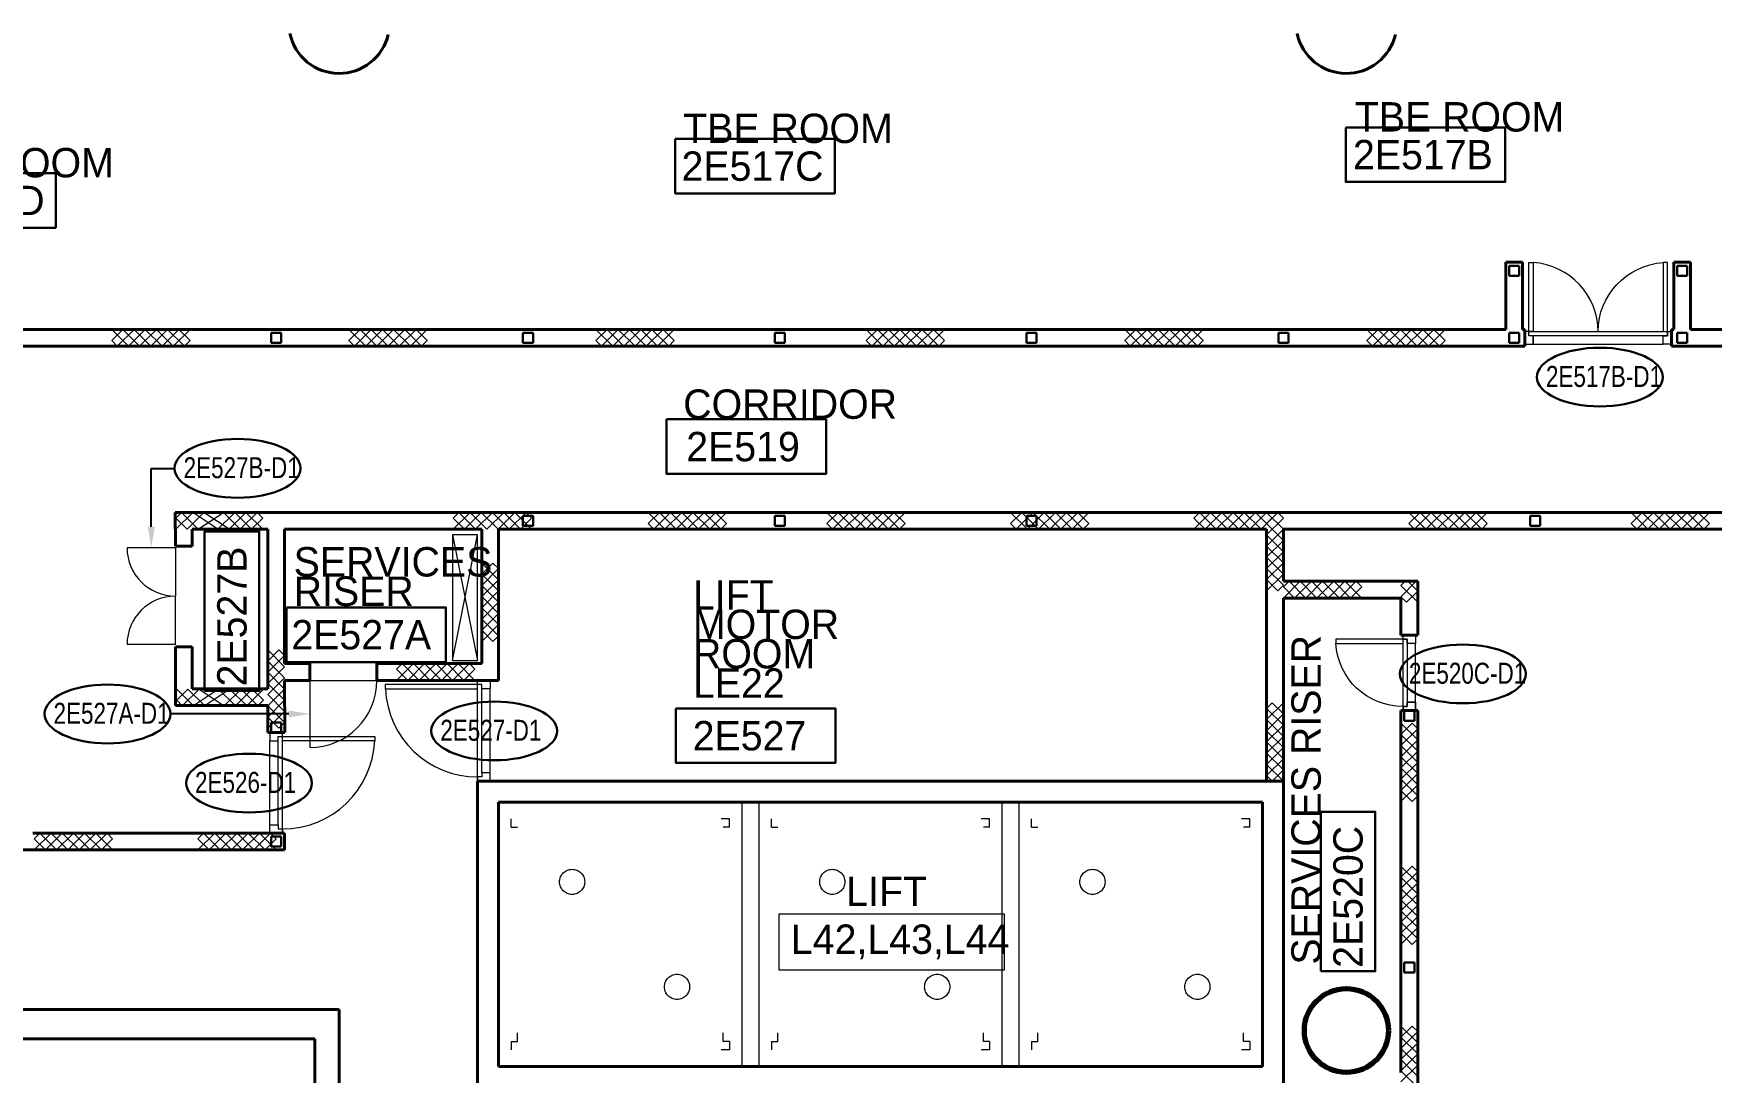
# Model space of a CAD drawing. Header units: metres. Extents: x 1807 to 3745, y 842 to 1968.
# Drawn here: x 3338.36 to 3358.35, y 1439.5 to 1451.87 of the extents above; entities that cross this region are included whole.
import ezdxf
from ezdxf import colors
from ezdxf.entities.mleader import LeaderData, LeaderLine
from ezdxf.enums import TextEntityAlignment as Align
from ezdxf.math import Vec2, Vec3

# ---------------------------------------------------------------- set-up
doc = ezdxf.new("R2010")
doc.units = ezdxf.units.M
doc.header["$MEASUREMENT"] = 0
for name, pattern in [('DGN1', [7.299439, 0, -7.299439]), ('DGN2', [9.732586, 4.866293, -4.866293]), ('DGN3', [14.598879, 9.732586, -4.866293])]:
    doc.linetypes.add(name, pattern=pattern)
doc.layers.get('0').update_dxf_attribs({"lineweight": 0})
for name, color, linetype, lineweight in [('Level 1', 7, 'Continuous', 0), ('Level 31', 7, 'Continuous', 0), ('Level 33', 7, 'Continuous', 0), ('Primary Door', 7, 'Continuous', 0), ('TRIRIGA DOOR BOX', 7, 'Continuous', 0)]:
    doc.layers.add(name, color=color, linetype=linetype, lineweight=lineweight)
doc.styles.add('Style-CHAR_FAST_FONT', font='CHAR_FAST_FONT.shx', dxfattribs={"height": 0.2})

# ---------------------------------------------------------------- blocks, each defined once
blk = doc.blocks.new('AnonymusCell_70')
at = {"layer": 'Primary Door', "color": 7, "linetype": 'Continuous', "lineweight": 30}
blk.add_ellipse((0, 0), major_axis=(0.75, 0), ratio=0.466667, dxfattribs=at)
at = {"layer": 'Primary Door', "color": 7, "linetype": 'Continuous', "lineweight": 30, "style": 'Style-CHAR_FAST_FONT', "width": 0.799986}
blk.add_text('2E517B-D1', height=0.25, dxfattribs=at).set_placement((-0.643, 0.133), align=Align.TOP_LEFT)
blk = doc.blocks.new('AnonymusCell_84')
at = {"layer": 'Primary Door', "color": 7, "linetype": 'Continuous', "lineweight": 30}
blk.add_ellipse((0, 0), major_axis=(0.75, 0), ratio=0.466667, dxfattribs=at)
at = {"layer": 'Primary Door', "color": 7, "linetype": 'Continuous', "lineweight": 30, "style": 'Style-CHAR_FAST_FONT', "width": 0.799986}
blk.add_text('2E526-D1', height=0.25, dxfattribs=at).set_placement((-0.643, 0.133), align=Align.TOP_LEFT)
blk = doc.blocks.new('AnonymusCell_86')
at = {"layer": 'Primary Door', "color": 7, "linetype": 'Continuous', "lineweight": 30}
blk.add_ellipse((0, 0), major_axis=(0.75, 0), ratio=0.466667, dxfattribs=at)
at = {"layer": 'Primary Door', "color": 7, "linetype": 'Continuous', "lineweight": 30, "style": 'Style-CHAR_FAST_FONT', "width": 0.799986}
blk.add_text('2E527-D1', height=0.25, dxfattribs=at).set_placement((-0.643, 0.133), align=Align.TOP_LEFT)
blk = doc.blocks.new('AnonymusCell_316')
at = {"layer": 'Primary Door', "color": 7, "linetype": 'Continuous', "lineweight": 30}
blk.add_ellipse((0, 0), major_axis=(0.75, 0), ratio=0.466667, dxfattribs=at)
at = {"layer": 'Primary Door', "color": 7, "linetype": 'Continuous', "lineweight": 30, "style": 'Style-CHAR_FAST_FONT', "width": 0.799986}
blk.add_text('2E520C-D1', height=0.25, dxfattribs=at).set_placement((-0.643, 0.133), align=Align.TOP_LEFT)
blk = doc.blocks.new('AnonymusCell_320')
at = {"layer": 'Primary Door', "color": 7, "linetype": 'Continuous', "lineweight": 30}
blk.add_ellipse((0, 0), major_axis=(0.75, 0), ratio=0.466667, dxfattribs=at)
at = {"layer": 'Primary Door', "color": 7, "linetype": 'Continuous', "lineweight": 30, "style": 'Style-CHAR_FAST_FONT', "width": 0.799986}
blk.add_text('2E527B-D1', height=0.25, dxfattribs=at).set_placement((-0.643, 0.133), align=Align.TOP_LEFT)
blk = doc.blocks.new('AnonymusCell_322')
at = {"layer": 'Primary Door', "color": 7, "linetype": 'Continuous', "lineweight": 30}
blk.add_ellipse((0, 0), major_axis=(0.75, 0), ratio=0.466667, dxfattribs=at)
at = {"layer": 'Primary Door', "color": 7, "linetype": 'Continuous', "lineweight": 30, "style": 'Style-CHAR_FAST_FONT', "width": 0.799986}
blk.add_text('2E527A-D1', height=0.25, dxfattribs=at).set_placement((-0.643, 0.133), align=Align.TOP_LEFT)
blk = doc.blocks.new('RFNUM3_8')
at = {"layer": 'Level 33', "color": 7, "linetype": 'Continuous', "lineweight": 13, "extrusion": (0, 0, -1)}
blk.add_lwpolyline([(0.00249, -0.00221), (-0.01544, -0.00221), (-0.01544, 0.00221), (0.00249, 0.00221)], close=True, dxfattribs=at)
at = {"layer": 'Level 33', "color": 7, "linetype": 'Continuous', "lineweight": 13, "insert": (-0.00153, 0.00001), "char_height": 0.0023333, "width": 0.0271824, "attachment_point": 4, "line_spacing_factor": 0.25, "style": 'Style-CHAR_FAST_FONT'}
blk.add_mtext('L42,L43,L44', dxfattribs=at)

msp = doc.modelspace()

# ---------------------------------------------------------------- linework, layer by layer
at = {"layer": 'Level 1', "color": 7, "linetype": 'Continuous', "lineweight": 40}
for p, q in [((3355.9, 1449.15), (3355.9, 1448.35)), ((3355.9, 1449.15), (3356.1, 1449.15)), ((3356.1, 1449.15), (3356.1, 1448.35)), ((3357.9, 1449.15), (3357.9, 1448.35)), ((3357.9, 1449.15), (3358.1, 1449.15)), ((3358.1, 1449.15), (3358.1, 1448.35)), ((3332.6, 1448.35), (3355.9, 1448.35)), ((3356.1, 1448.35), (3356.125, 1448.35)), ((3356.125, 1448.35), (3356.125, 1448.15)), ((3357.875, 1448.35), (3357.875, 1448.15)), ((3357.875, 1448.35), (3357.9, 1448.35)), ((3358.1, 1448.35), (3358.95, 1448.35)), ((3332.375, 1448.15), (3356.125, 1448.15)), ((3357.875, 1448.15), (3360.85, 1448.15)), ((3369.2, 1446.17), (3340.048, 1446.17)), ((3340.048, 1446.17), (3340.049, 1445.77)), ((3341.149, 1445.97), (3340.249, 1445.97)), ((3340.249, 1445.97), (3340.249, 1445.77)), ((3341.149, 1445.97), (3341.15, 1444.07)), ((3341.348, 1445.97), (3341.35, 1444.37)), ((3343.699, 1445.97), (3341.348, 1445.97)), ((3343.7, 1444.37), (3343.699, 1445.97)), ((3343.9, 1444.17), (3343.899, 1445.97)), ((3353.05, 1445.97), (3343.899, 1445.97)), ((3353.05, 1442.97), (3353.05, 1445.97)), ((3353.25, 1445.35), (3353.25, 1445.97)), ((3369, 1445.97), (3353.25, 1445.97)), ((3340.249, 1445.77), (3340.049, 1445.77)), ((3353.25, 1445.35), (3354.85, 1445.35)), ((3354.85, 1445.35), (3354.85, 1444.71)), ((3353.25, 1445.15), (3354.65, 1445.15)), ((3353.25, 1442.97), (3353.25, 1445.15)), ((3354.65, 1445.15), (3354.65, 1444.71)), ((3340.249, 1444.57), (3340.049, 1444.57)), ((3340.049, 1444.57), (3340.05, 1443.87)), ((3340.249, 1444.57), (3340.25, 1444.07)), ((3354.65, 1444.71), (3354.85, 1444.71)), ((3341.65, 1444.37), (3341.35, 1444.37)), ((3341.65, 1444.17), (3341.65, 1444.37)), ((3342.45, 1444.17), (3342.45, 1444.37)), ((3343.7, 1444.37), (3342.45, 1444.37)), ((3341.35, 1444.17), (3341.351, 1443.55)), ((3341.65, 1444.17), (3341.35, 1444.17)), ((3343.9, 1444.17), (3342.45, 1444.17)), ((3341.15, 1444.07), (3340.25, 1444.07)), ((3341.15, 1443.87), (3340.05, 1443.87)), ((3341.15, 1443.87), (3341.15, 1443.55)), ((3354.65, 1443.81), (3354.85, 1443.81)), ((3354.65, 1443.81), (3354.65, 1439.5)), ((3354.85, 1443.81), (3354.85, 1437.56)), ((3341.351, 1443.55), (3341.15, 1443.55)), ((3343.65, 1442.97), (3343.85, 1442.97)), ((3343.65, 1439.32), (3343.65, 1442.97)), ((3343.65, 1442.97), (3353.25, 1442.97)), ((3353.25, 1442.97), (3353.05, 1442.97)), ((3353.25, 1442.97), (3353.25, 1439.32)), ((3343.9, 1442.72), (3353, 1442.72)), ((3343.9, 1439.57), (3343.9, 1442.72)), ((3353, 1442.72), (3353, 1439.57)), ((3341.35, 1442.35), (3338.35, 1442.35)), ((3341.35, 1442.15), (3341.35, 1442.35)), ((3341.35, 1442.15), (3332.15, 1442.15)), ((3342, 1440.25), (3330.8, 1440.25)), ((3342, 1440.25), (3342, 1428.9)), ((3330.592, 1439.9), (3341.71, 1439.9)), ((3341.71, 1439.9), (3341.71, 1404.1)), ((3353, 1439.57), (3343.9, 1439.57))]:
    msp.add_line(p, q, dxfattribs=at)
at = {"layer": 'Level 1', "color": 7, "linetype": 'Continuous', "lineweight": 0}
for p, q in [((3356.175, 1448.325), (3356.175, 1449.148)), ((3356.175, 1449.148), (3356.225, 1449.148)), ((3356.225, 1449.148), (3356.225, 1448.325)), ((3357.825, 1449.148), (3357.775, 1449.148)), ((3357.775, 1449.148), (3357.775, 1448.325)), ((3357.825, 1448.325), (3357.825, 1449.148)), ((3339.423, 1448.35), (3339.29, 1448.217)), ((3339.49, 1448.15), (3339.29, 1448.35)), ((3339.356, 1448.15), (3339.556, 1448.35)), ((3339.623, 1448.15), (3339.423, 1448.35)), ((3339.69, 1448.35), (3339.49, 1448.15)), ((3339.556, 1448.35), (3339.756, 1448.15)), ((3339.823, 1448.35), (3339.623, 1448.15)), ((3339.89, 1448.15), (3339.69, 1448.35)), ((3339.756, 1448.15), (3339.956, 1448.35)), ((3340.023, 1448.15), (3339.823, 1448.35)), ((3340.09, 1448.35), (3339.89, 1448.15)), ((3339.956, 1448.35), (3340.156, 1448.15)), ((3340.223, 1448.35), (3340.023, 1448.15)), ((3340.223, 1448.217), (3340.09, 1448.35)), ((3342.249, 1448.35), (3342.116, 1448.217)), ((3342.316, 1448.15), (3342.116, 1448.35)), ((3342.182, 1448.15), (3342.382, 1448.35)), ((3342.449, 1448.15), (3342.249, 1448.35)), ((3342.516, 1448.35), (3342.316, 1448.15)), ((3342.382, 1448.35), (3342.582, 1448.15)), ((3342.649, 1448.35), (3342.449, 1448.15)), ((3342.716, 1448.15), (3342.516, 1448.35)), ((3342.582, 1448.15), (3342.782, 1448.35)), ((3342.849, 1448.15), (3342.649, 1448.35)), ((3342.916, 1448.35), (3342.716, 1448.15)), ((3342.782, 1448.35), (3342.982, 1448.15)), ((3343.049, 1448.35), (3342.849, 1448.15)), ((3343.049, 1448.217), (3342.916, 1448.35)), ((3345.193, 1448.35), (3345.059, 1448.217)), ((3345.259, 1448.15), (3345.059, 1448.35)), ((3345.126, 1448.15), (3345.326, 1448.35)), ((3345.393, 1448.15), (3345.193, 1448.35)), ((3345.459, 1448.35), (3345.259, 1448.15)), ((3345.326, 1448.35), (3345.526, 1448.15)), ((3345.593, 1448.35), (3345.393, 1448.15)), ((3345.659, 1448.15), (3345.459, 1448.35)), ((3345.526, 1448.15), (3345.726, 1448.35)), ((3345.793, 1448.15), (3345.593, 1448.35)), ((3345.859, 1448.35), (3345.659, 1448.15)), ((3345.726, 1448.35), (3345.926, 1448.15)), ((3345.993, 1448.35), (3345.793, 1448.15)), ((3345.993, 1448.217), (3345.859, 1448.35)), ((3348.412, 1448.35), (3348.279, 1448.217)), ((3348.479, 1448.15), (3348.279, 1448.35)), ((3348.345, 1448.15), (3348.545, 1448.35)), ((3348.612, 1448.15), (3348.412, 1448.35)), ((3348.679, 1448.35), (3348.479, 1448.15)), ((3348.545, 1448.35), (3348.745, 1448.15)), ((3348.812, 1448.35), (3348.612, 1448.15)), ((3348.879, 1448.15), (3348.679, 1448.35)), ((3348.745, 1448.15), (3348.945, 1448.35)), ((3349.012, 1448.15), (3348.812, 1448.35)), ((3349.079, 1448.35), (3348.879, 1448.15)), ((3348.945, 1448.35), (3349.145, 1448.15)), ((3349.212, 1448.35), (3349.012, 1448.15)), ((3349.212, 1448.217), (3349.079, 1448.35)), ((3351.492, 1448.35), (3351.359, 1448.217)), ((3351.559, 1448.15), (3351.359, 1448.35)), ((3351.426, 1448.15), (3351.626, 1448.35)), ((3351.692, 1448.15), (3351.492, 1448.35)), ((3351.759, 1448.35), (3351.559, 1448.15)), ((3351.626, 1448.35), (3351.826, 1448.15)), ((3351.892, 1448.35), (3351.692, 1448.15)), ((3351.959, 1448.15), (3351.759, 1448.35)), ((3351.826, 1448.15), (3352.026, 1448.35)), ((3352.092, 1448.15), (3351.892, 1448.35)), ((3352.159, 1448.35), (3351.959, 1448.15)), ((3352.026, 1448.35), (3352.226, 1448.15)), ((3352.292, 1448.35), (3352.092, 1448.15)), ((3352.292, 1448.217), (3352.159, 1448.35)), ((3354.377, 1448.35), (3354.243, 1448.217)), ((3354.443, 1448.15), (3354.243, 1448.35)), ((3354.31, 1448.15), (3354.51, 1448.35)), ((3354.577, 1448.15), (3354.377, 1448.35)), ((3354.643, 1448.35), (3354.443, 1448.15)), ((3354.51, 1448.35), (3354.71, 1448.15)), ((3354.777, 1448.35), (3354.577, 1448.15)), ((3354.843, 1448.15), (3354.643, 1448.35)), ((3354.71, 1448.15), (3354.91, 1448.35)), ((3354.977, 1448.15), (3354.777, 1448.35)), ((3355.043, 1448.35), (3354.843, 1448.15)), ((3354.91, 1448.35), (3355.11, 1448.15)), ((3355.177, 1448.35), (3354.977, 1448.15)), ((3355.177, 1448.217), (3355.043, 1448.35)), ((3356.175, 1448.325), (3356.125, 1448.325)), ((3356.125, 1448.325), (3356.125, 1448.175)), ((3356.125, 1448.325), (3356.125, 1448.175)), ((3356.175, 1448.325), (3356.125, 1448.325)), ((3356.175, 1448.325), (3357.825, 1448.325)), ((3356.175, 1448.275), (3356.175, 1448.325)), ((3356.175, 1448.275), (3356.175, 1448.325)), ((3356.175, 1448.275), (3356.175, 1448.325)), ((3356.225, 1448.325), (3356.175, 1448.325)), ((3357.775, 1448.325), (3357.825, 1448.325)), ((3357.825, 1448.325), (3357.825, 1448.275)), ((3357.825, 1448.275), (3357.825, 1448.325)), ((3357.825, 1448.325), (3357.875, 1448.325)), ((3357.825, 1448.275), (3357.825, 1448.325)), ((3357.825, 1448.325), (3357.875, 1448.325)), ((3357.875, 1448.325), (3357.875, 1448.175)), ((3357.875, 1448.325), (3357.875, 1448.175)), ((3339.29, 1448.217), (3339.356, 1448.15)), ((3340.156, 1448.15), (3340.223, 1448.217)), ((3342.116, 1448.217), (3342.182, 1448.15)), ((3342.982, 1448.15), (3343.049, 1448.217)), ((3345.059, 1448.217), (3345.126, 1448.15)), ((3345.926, 1448.15), (3345.993, 1448.217)), ((3348.279, 1448.217), (3348.345, 1448.15)), ((3349.145, 1448.15), (3349.212, 1448.217)), ((3351.359, 1448.217), (3351.426, 1448.15)), ((3352.226, 1448.15), (3352.292, 1448.217)), ((3354.243, 1448.217), (3354.31, 1448.15)), ((3355.11, 1448.15), (3355.177, 1448.217)), ((3356.125, 1448.175), (3356.225, 1448.175)), ((3356.125, 1448.175), (3356.225, 1448.175)), ((3357.825, 1448.275), (3356.175, 1448.275)), ((3356.225, 1448.275), (3356.175, 1448.275)), ((3356.225, 1448.275), (3356.175, 1448.275)), ((3357.775, 1448.275), (3356.225, 1448.275)), ((3356.225, 1448.275), (3356.225, 1448.175)), ((3356.225, 1448.175), (3356.225, 1448.275)), ((3356.225, 1448.175), (3356.225, 1448.275)), ((3356.225, 1448.175), (3357.775, 1448.175)), ((3357.775, 1448.175), (3357.775, 1448.275)), ((3357.775, 1448.175), (3357.775, 1448.275)), ((3357.775, 1448.275), (3357.825, 1448.275)), ((3357.775, 1448.175), (3357.775, 1448.275)), ((3357.775, 1448.275), (3357.825, 1448.275)), ((3357.875, 1448.175), (3357.775, 1448.175)), ((3357.875, 1448.175), (3357.775, 1448.175)), ((3340.055, 1446.103), (3340.122, 1446.17)), ((3340.255, 1446.17), (3340.055, 1445.97)), ((3340.122, 1446.17), (3340.322, 1445.97)), ((3340.389, 1446.17), (3340.189, 1445.97)), ((3340.555, 1445.97), (3340.255, 1446.17)), ((3340.322, 1445.97), (3340.622, 1446.17)), ((3340.689, 1445.97), (3340.389, 1446.17)), ((3340.755, 1446.17), (3340.555, 1445.97)), ((3340.622, 1446.17), (3340.822, 1445.97)), ((3340.889, 1446.17), (3340.689, 1445.97)), ((3340.955, 1445.97), (3340.755, 1446.17)), ((3340.822, 1445.97), (3341.022, 1446.17)), ((3341.089, 1445.97), (3340.889, 1446.17)), ((3341.022, 1446.17), (3341.089, 1446.103)), ((3343.36, 1446.103), (3343.426, 1446.17)), ((3343.56, 1446.17), (3343.36, 1445.97)), ((3343.426, 1446.17), (3343.626, 1445.97)), ((3343.693, 1446.17), (3343.493, 1445.97)), ((3343.76, 1445.97), (3343.56, 1446.17)), ((3343.626, 1445.97), (3343.826, 1446.17)), ((3343.893, 1445.97), (3343.693, 1446.17)), ((3343.96, 1446.17), (3343.76, 1445.97)), ((3343.826, 1446.17), (3344.026, 1445.97)), ((3344.093, 1446.17), (3343.893, 1445.97)), ((3344.16, 1445.97), (3343.96, 1446.17)), ((3344.026, 1445.97), (3344.226, 1446.17)), ((3344.293, 1445.97), (3344.093, 1446.17)), ((3344.226, 1446.17), (3344.293, 1446.103)), ((3345.815, 1446.17), (3345.682, 1446.037)), ((3345.882, 1445.97), (3345.682, 1446.17)), ((3345.748, 1445.97), (3345.948, 1446.17)), ((3346.015, 1445.97), (3345.815, 1446.17)), ((3346.082, 1446.17), (3345.882, 1445.97)), ((3345.948, 1446.17), (3346.148, 1445.97)), ((3346.215, 1446.17), (3346.015, 1445.97)), ((3346.282, 1445.97), (3346.082, 1446.17)), ((3346.148, 1445.97), (3346.348, 1446.17)), ((3346.415, 1445.97), (3346.215, 1446.17)), ((3346.482, 1446.17), (3346.282, 1445.97)), ((3346.348, 1446.17), (3346.548, 1445.97)), ((3346.615, 1446.17), (3346.415, 1445.97)), ((3346.615, 1446.037), (3346.482, 1446.17)), ((3347.944, 1446.17), (3347.81, 1446.037)), ((3348.01, 1445.97), (3347.81, 1446.17)), ((3347.877, 1445.97), (3348.077, 1446.17)), ((3348.144, 1445.97), (3347.944, 1446.17)), ((3348.21, 1446.17), (3348.01, 1445.97)), ((3348.077, 1446.17), (3348.277, 1445.97)), ((3348.344, 1446.17), (3348.144, 1445.97)), ((3348.41, 1445.97), (3348.21, 1446.17)), ((3348.277, 1445.97), (3348.477, 1446.17)), ((3348.544, 1445.97), (3348.344, 1446.17)), ((3348.61, 1446.17), (3348.41, 1445.97)), ((3348.477, 1446.17), (3348.677, 1445.97)), ((3348.744, 1446.17), (3348.544, 1445.97)), ((3348.744, 1446.037), (3348.61, 1446.17)), ((3350.133, 1446.17), (3349.999, 1446.037)), ((3350.199, 1445.97), (3349.999, 1446.17)), ((3350.066, 1445.97), (3350.266, 1446.17)), ((3350.333, 1445.97), (3350.133, 1446.17)), ((3350.399, 1446.17), (3350.199, 1445.97)), ((3350.266, 1446.17), (3350.466, 1445.97)), ((3350.533, 1446.17), (3350.333, 1445.97)), ((3350.599, 1445.97), (3350.399, 1446.17)), ((3350.466, 1445.97), (3350.666, 1446.17)), ((3350.733, 1445.97), (3350.533, 1446.17)), ((3350.799, 1446.17), (3350.599, 1445.97)), ((3350.666, 1446.17), (3350.866, 1445.97)), ((3350.933, 1446.17), (3350.733, 1445.97)), ((3350.933, 1446.037), (3350.799, 1446.17)), ((3352.183, 1445.97), (3352.383, 1446.17)), ((3352.25, 1446.17), (3352.183, 1446.103)), ((3352.45, 1445.97), (3352.25, 1446.17)), ((3352.317, 1445.97), (3352.517, 1446.17)), ((3352.383, 1446.17), (3352.583, 1445.97)), ((3352.65, 1446.17), (3352.45, 1445.97)), ((3352.517, 1446.17), (3352.717, 1445.97)), ((3352.583, 1445.97), (3352.783, 1446.17)), ((3352.85, 1445.97), (3352.65, 1446.17)), ((3352.717, 1445.97), (3352.917, 1446.17)), ((3352.783, 1446.17), (3352.983, 1445.97)), ((3353.05, 1446.17), (3352.85, 1445.97)), ((3352.917, 1446.17), (3353.117, 1445.97)), ((3353.05, 1446.17), (3353.25, 1445.97)), ((3353.183, 1446.17), (3353.05, 1446.037)), ((3353.117, 1446.103), (3353.05, 1446.17)), ((3353.25, 1446.103), (3353.183, 1446.17)), ((3354.879, 1446.17), (3354.746, 1446.037)), ((3354.946, 1445.97), (3354.746, 1446.17)), ((3354.812, 1445.97), (3355.012, 1446.17)), ((3355.079, 1445.97), (3354.879, 1446.17)), ((3355.146, 1446.17), (3354.946, 1445.97)), ((3355.012, 1446.17), (3355.212, 1445.97)), ((3355.279, 1446.17), (3355.079, 1445.97)), ((3355.346, 1445.97), (3355.146, 1446.17)), ((3355.212, 1445.97), (3355.412, 1446.17)), ((3355.479, 1445.97), (3355.279, 1446.17)), ((3355.546, 1446.17), (3355.346, 1445.97)), ((3355.412, 1446.17), (3355.612, 1445.97)), ((3355.679, 1446.17), (3355.479, 1445.97)), ((3355.679, 1446.037), (3355.546, 1446.17)), ((3357.526, 1446.17), (3357.392, 1446.037)), ((3357.592, 1445.97), (3357.392, 1446.17)), ((3357.459, 1445.97), (3357.659, 1446.17)), ((3357.726, 1445.97), (3357.526, 1446.17)), ((3357.792, 1446.17), (3357.592, 1445.97)), ((3357.659, 1446.17), (3357.859, 1445.97)), ((3357.926, 1446.17), (3357.726, 1445.97)), ((3357.992, 1445.97), (3357.792, 1446.17)), ((3357.859, 1445.97), (3358.059, 1446.17)), ((3358.126, 1445.97), (3357.926, 1446.17)), ((3358.192, 1446.17), (3357.992, 1445.97)), ((3358.059, 1446.17), (3358.259, 1445.97)), ((3358.326, 1446.17), (3358.126, 1445.97)), ((3358.326, 1446.037), (3358.192, 1446.17)), ((3340.189, 1445.97), (3340.055, 1446.103)), ((3341.089, 1446.103), (3340.955, 1445.97)), ((3343.493, 1445.97), (3343.36, 1446.103)), ((3344.293, 1446.103), (3344.16, 1445.97)), ((3345.682, 1446.037), (3345.748, 1445.97)), ((3346.548, 1445.97), (3346.615, 1446.037)), ((3347.81, 1446.037), (3347.877, 1445.97)), ((3348.677, 1445.97), (3348.744, 1446.037)), ((3349.999, 1446.037), (3350.066, 1445.97)), ((3350.866, 1445.97), (3350.933, 1446.037)), ((3352.183, 1446.103), (3352.317, 1445.97)), ((3352.983, 1445.97), (3353.117, 1446.103)), ((3353.05, 1445.903), (3353.25, 1446.103)), ((3353.05, 1446.037), (3353.25, 1445.837)), ((3353.25, 1445.97), (3353.05, 1445.77)), ((3354.746, 1446.037), (3354.812, 1445.97)), ((3355.612, 1445.97), (3355.679, 1446.037)), ((3357.392, 1446.037), (3357.459, 1445.97)), ((3358.259, 1445.97), (3358.326, 1446.037)), ((3340.049, 1445.75), (3340.049, 1445.174)), ((3343.35, 1444.405), (3343.65, 1445.905)), ((3343.35, 1445.905), (3343.65, 1444.405)), ((3353.25, 1445.703), (3353.05, 1445.903)), ((3353.25, 1445.837), (3353.05, 1445.637)), ((3353.05, 1445.77), (3353.25, 1445.57)), ((3343.699, 1445.435), (3343.832, 1445.568)), ((3343.899, 1445.368), (3343.699, 1445.568)), ((3343.832, 1445.568), (3343.899, 1445.501)), ((3353.05, 1445.503), (3353.25, 1445.703)), ((3353.05, 1445.637), (3353.25, 1445.437)), ((3353.25, 1445.57), (3353.05, 1445.37)), ((3343.899, 1445.501), (3343.699, 1445.301)), ((3343.899, 1445.235), (3343.699, 1445.435)), ((3343.699, 1445.168), (3343.899, 1445.368)), ((3353.25, 1445.303), (3353.05, 1445.503)), ((3353.25, 1445.437), (3353.05, 1445.237)), ((3353.05, 1445.37), (3353.183, 1445.237)), ((3353.25, 1445.15), (3353.45, 1445.35)), ((3353.317, 1445.35), (3353.25, 1445.283)), ((3353.517, 1445.15), (3353.317, 1445.35)), ((3353.383, 1445.15), (3353.583, 1445.35)), ((3353.45, 1445.35), (3353.65, 1445.15)), ((3353.717, 1445.35), (3353.517, 1445.15)), ((3353.583, 1445.35), (3353.783, 1445.15)), ((3353.65, 1445.15), (3353.85, 1445.35)), ((3353.917, 1445.15), (3353.717, 1445.35)), ((3353.783, 1445.15), (3353.983, 1445.35)), ((3353.85, 1445.35), (3354.05, 1445.15)), ((3354.117, 1445.35), (3353.917, 1445.15)), ((3353.983, 1445.35), (3354.183, 1445.15)), ((3354.183, 1445.283), (3354.117, 1445.35)), ((3354.65, 1445.3), (3354.7, 1445.35)), ((3354.833, 1445.35), (3354.65, 1445.167)), ((3354.85, 1445.233), (3354.733, 1445.35)), ((3340.049, 1444.598), (3340.049, 1445.174)), ((3343.699, 1445.301), (3343.899, 1445.101)), ((3343.699, 1445.035), (3343.899, 1445.235)), ((3343.899, 1444.968), (3343.699, 1445.168)), ((3353.183, 1445.237), (3353.25, 1445.303)), ((3353.25, 1445.283), (3353.383, 1445.15)), ((3354.05, 1445.15), (3354.183, 1445.283)), ((3354.85, 1445.1), (3354.65, 1445.3)), ((3354.65, 1445.167), (3354.717, 1445.1)), ((3354.717, 1445.1), (3354.85, 1445.233)), ((3343.899, 1445.101), (3343.699, 1444.901)), ((3343.899, 1444.835), (3343.699, 1445.035)), ((3343.699, 1444.768), (3343.899, 1444.968)), ((3343.699, 1444.901), (3343.899, 1444.701)), ((3343.699, 1444.635), (3343.899, 1444.835)), ((3343.832, 1444.635), (3343.699, 1444.768)), ((3341.15, 1444.4), (3341.283, 1444.533)), ((3341.35, 1444.333), (3341.15, 1444.533)), ((3341.283, 1444.533), (3341.35, 1444.467)), ((3343.899, 1444.701), (3343.832, 1444.635)), ((3354.675, 1444.66), (3353.875, 1444.66)), ((3353.875, 1444.66), (3353.875, 1444.61)), ((3353.875, 1444.61), (3354.675, 1444.61)), ((3354.675, 1444.71), (3354.825, 1444.71)), ((3354.675, 1444.66), (3354.675, 1444.71)), ((3354.675, 1444.66), (3354.675, 1444.71)), ((3354.675, 1444.71), (3354.825, 1444.71)), ((3354.725, 1444.66), (3354.675, 1444.66)), ((3354.675, 1444.61), (3354.675, 1444.66)), ((3354.725, 1444.66), (3354.675, 1444.66)), ((3354.675, 1443.86), (3354.675, 1444.66)), ((3354.675, 1444.66), (3354.725, 1444.66)), ((3354.725, 1444.61), (3354.725, 1444.66)), ((3354.725, 1444.61), (3354.725, 1444.66)), ((3354.725, 1444.66), (3354.725, 1443.86)), ((3354.825, 1444.61), (3354.725, 1444.61)), ((3354.825, 1444.61), (3354.725, 1444.61)), ((3354.825, 1444.71), (3354.825, 1444.61)), ((3354.825, 1444.71), (3354.825, 1444.61)), ((3354.825, 1443.91), (3354.825, 1444.61)), ((3341.35, 1444.467), (3341.15, 1444.267)), ((3341.35, 1444.2), (3341.15, 1444.4)), ((3341.15, 1444.133), (3341.35, 1444.333)), ((3342.685, 1444.303), (3342.752, 1444.37)), ((3342.885, 1444.37), (3342.685, 1444.17)), ((3342.752, 1444.37), (3342.952, 1444.17)), ((3343.018, 1444.37), (3342.818, 1444.17)), ((3343.085, 1444.17), (3342.885, 1444.37)), ((3342.952, 1444.17), (3343.152, 1444.37)), ((3343.218, 1444.17), (3343.018, 1444.37)), ((3343.285, 1444.37), (3343.085, 1444.17)), ((3343.152, 1444.37), (3343.352, 1444.17)), ((3343.418, 1444.37), (3343.218, 1444.17)), ((3343.485, 1444.17), (3343.285, 1444.37)), ((3343.352, 1444.17), (3343.552, 1444.37)), ((3343.618, 1444.17), (3343.418, 1444.37)), ((3343.552, 1444.37), (3343.618, 1444.303)), ((3341.15, 1444.267), (3341.35, 1444.067)), ((3341.15, 1444), (3341.35, 1444.2)), ((3341.35, 1443.933), (3341.15, 1444.133)), ((3341.65, 1444.17), (3342.45, 1444.17)), ((3343.65, 1444.12), (3342.55, 1444.12)), ((3342.55, 1444.12), (3342.55, 1444.07)), ((3342.818, 1444.17), (3342.685, 1444.303)), ((3343.618, 1444.303), (3343.485, 1444.17)), ((3343.65, 1444.17), (3343.8, 1444.17)), ((3343.65, 1444.12), (3343.65, 1444.17)), ((3343.65, 1444.12), (3343.65, 1444.17)), ((3343.65, 1444.17), (3343.8, 1444.17)), ((3343.65, 1442.97), (3343.65, 1444.12)), ((3343.7, 1444.12), (3343.65, 1444.12)), ((3343.65, 1444.07), (3343.65, 1444.12)), ((3343.7, 1444.12), (3343.65, 1444.12)), ((3343.7, 1444.07), (3343.7, 1444.12)), ((3343.7, 1444.07), (3343.7, 1444.12)), ((3343.8, 1444.17), (3343.8, 1444.07)), ((3343.8, 1444.17), (3343.8, 1444.07)), ((3340.198, 1444.066), (3340.064, 1443.933)), ((3340.264, 1443.866), (3340.064, 1444.066)), ((3340.064, 1443.933), (3340.131, 1443.866)), ((3340.131, 1443.866), (3340.331, 1444.066)), ((3340.398, 1443.866), (3340.198, 1444.066)), ((3340.564, 1444.066), (3340.264, 1443.866)), ((3340.331, 1444.066), (3340.631, 1443.866)), ((3340.698, 1444.066), (3340.398, 1443.866)), ((3340.764, 1443.866), (3340.564, 1444.066)), ((3340.631, 1443.866), (3340.831, 1444.066)), ((3340.898, 1443.866), (3340.698, 1444.066)), ((3340.964, 1444.066), (3340.764, 1443.866)), ((3340.831, 1444.066), (3341.031, 1443.866)), ((3341.098, 1444.066), (3340.898, 1443.866)), ((3341.098, 1443.933), (3340.964, 1444.066)), ((3341.031, 1443.866), (3341.098, 1443.933)), ((3341.35, 1444.067), (3341.15, 1443.867)), ((3341.35, 1443.8), (3341.15, 1444)), ((3341.15, 1443.733), (3341.35, 1443.933)), ((3342.55, 1444.07), (3343.65, 1444.07)), ((3343.7, 1443.07), (3343.7, 1444.07)), ((3343.8, 1444.07), (3343.7, 1444.07)), ((3343.8, 1444.07), (3343.7, 1444.07)), ((3343.8, 1443.07), (3343.8, 1444.07)), ((3341.15, 1443.867), (3341.35, 1443.667)), ((3341.15, 1443.6), (3341.35, 1443.8)), ((3341.283, 1443.6), (3341.15, 1443.733)), ((3353.117, 1443.903), (3353.05, 1443.837)), ((3353.05, 1443.703), (3353.25, 1443.903)), ((3353.05, 1443.837), (3353.25, 1443.637)), ((3353.05, 1443.57), (3353.25, 1443.77)), ((3353.25, 1443.77), (3353.117, 1443.903)), ((3354.725, 1443.86), (3354.675, 1443.86)), ((3354.675, 1443.86), (3354.675, 1443.81)), ((3354.675, 1443.81), (3354.675, 1443.86)), ((3354.675, 1443.86), (3354.725, 1443.86)), ((3354.725, 1443.86), (3354.675, 1443.86)), ((3354.675, 1443.81), (3354.825, 1443.81)), ((3354.825, 1443.81), (3354.675, 1443.81)), ((3354.825, 1443.91), (3354.725, 1443.91)), ((3354.725, 1443.91), (3354.725, 1443.86)), ((3354.725, 1443.86), (3354.725, 1443.91)), ((3354.725, 1443.91), (3354.825, 1443.91)), ((3354.825, 1443.81), (3354.825, 1443.91)), ((3354.825, 1443.91), (3354.825, 1443.81)), ((3341.325, 1443.55), (3341.175, 1443.55)), ((3341.175, 1443.55), (3341.175, 1443.45)), ((3341.325, 1443.55), (3341.175, 1443.55)), ((3341.175, 1443.55), (3341.175, 1443.45)), ((3341.35, 1443.667), (3341.283, 1443.6)), ((3341.325, 1443.5), (3341.325, 1443.55)), ((3341.325, 1443.5), (3341.325, 1443.55)), ((3353.25, 1443.503), (3353.05, 1443.703)), ((3353.25, 1443.637), (3353.05, 1443.437)), ((3353.25, 1443.37), (3353.05, 1443.57)), ((3354.65, 1443.66), (3354.85, 1443.46)), ((3354.783, 1443.66), (3354.65, 1443.527)), ((3354.65, 1443.393), (3354.85, 1443.593)), ((3354.65, 1443.527), (3354.85, 1443.327)), ((3354.85, 1443.593), (3354.783, 1443.66)), ((3341.175, 1442.45), (3341.175, 1443.45)), ((3341.175, 1443.45), (3341.275, 1443.45)), ((3341.175, 1443.45), (3341.275, 1443.45)), ((3341.275, 1443.45), (3341.275, 1443.5)), ((3341.275, 1443.5), (3341.325, 1443.5)), ((3341.275, 1443.45), (3341.275, 1443.5)), ((3341.275, 1443.5), (3341.325, 1443.5)), ((3341.275, 1442.45), (3341.275, 1443.45)), ((3341.325, 1442.35), (3341.325, 1443.5)), ((3341.325, 1443.5), (3342.425, 1443.5)), ((3341.325, 1443.45), (3341.325, 1443.5)), ((3342.425, 1443.45), (3341.325, 1443.45)), ((3342.425, 1443.5), (3342.425, 1443.45)), ((3353.05, 1443.303), (3353.25, 1443.503)), ((3353.05, 1443.437), (3353.25, 1443.237)), ((3353.05, 1443.17), (3353.25, 1443.37)), ((3354.85, 1443.46), (3354.65, 1443.26)), ((3354.85, 1443.193), (3354.65, 1443.393)), ((3354.85, 1443.327), (3354.65, 1443.127)), ((3353.25, 1443.103), (3353.05, 1443.303)), ((3353.25, 1443.237), (3353.05, 1443.037)), ((3353.25, 1442.97), (3353.05, 1443.17)), ((3354.65, 1443.26), (3354.85, 1443.06)), ((3354.65, 1442.993), (3354.85, 1443.193)), ((3354.65, 1443.127), (3354.85, 1442.927)), ((3343.7, 1443.02), (3343.65, 1443.02)), ((3343.65, 1443.02), (3343.65, 1442.97)), ((3343.7, 1443.02), (3343.65, 1443.02)), ((3343.65, 1443.02), (3343.65, 1442.97)), ((3343.65, 1442.97), (3343.8, 1442.97)), ((3343.65, 1442.97), (3343.8, 1442.97)), ((3343.8, 1443.07), (3343.7, 1443.07)), ((3343.7, 1443.07), (3343.7, 1443.02)), ((3343.8, 1443.07), (3343.7, 1443.07)), ((3343.7, 1443.07), (3343.7, 1443.02)), ((3343.8, 1442.97), (3343.8, 1443.07)), ((3343.8, 1442.97), (3343.8, 1443.07)), ((3353.05, 1443.037), (3353.117, 1442.97)), ((3353.117, 1442.97), (3353.25, 1443.103)), ((3354.85, 1443.06), (3354.65, 1442.86)), ((3354.85, 1442.793), (3354.65, 1442.993)), ((3354.85, 1442.927), (3354.65, 1442.727)), ((3346.8, 1439.57), (3346.8, 1442.72)), ((3347, 1442.72), (3347, 1439.57)), ((3349.9, 1439.57), (3349.9, 1442.72)), ((3350.1, 1439.57), (3350.1, 1442.72)), ((3354.65, 1442.86), (3354.783, 1442.727)), ((3354.783, 1442.727), (3354.85, 1442.793)), ((3338.367, 1442.283), (3338.434, 1442.35)), ((3338.567, 1442.35), (3338.367, 1442.15)), ((3338.434, 1442.35), (3338.634, 1442.15)), ((3338.701, 1442.35), (3338.501, 1442.15)), ((3338.767, 1442.15), (3338.567, 1442.35)), ((3338.634, 1442.15), (3338.834, 1442.35)), ((3338.901, 1442.15), (3338.701, 1442.35)), ((3338.967, 1442.35), (3338.767, 1442.15)), ((3338.834, 1442.35), (3339.034, 1442.15)), ((3339.101, 1442.35), (3338.901, 1442.15)), ((3339.167, 1442.15), (3338.967, 1442.35)), ((3339.034, 1442.15), (3339.234, 1442.35)), ((3339.301, 1442.15), (3339.101, 1442.35)), ((3339.234, 1442.35), (3339.301, 1442.283)), ((3340.317, 1442.283), (3340.383, 1442.35)), ((3340.517, 1442.35), (3340.317, 1442.15)), ((3340.383, 1442.35), (3340.583, 1442.15)), ((3340.65, 1442.35), (3340.45, 1442.15)), ((3340.717, 1442.15), (3340.517, 1442.35)), ((3340.583, 1442.15), (3340.783, 1442.35)), ((3340.85, 1442.15), (3340.65, 1442.35)), ((3340.917, 1442.35), (3340.717, 1442.15)), ((3340.783, 1442.35), (3340.983, 1442.15)), ((3341.05, 1442.35), (3340.85, 1442.15)), ((3341.117, 1442.15), (3340.917, 1442.35)), ((3340.983, 1442.15), (3341.183, 1442.35)), ((3341.25, 1442.15), (3341.05, 1442.35)), ((3341.175, 1442.35), (3341.175, 1442.45)), ((3341.175, 1442.45), (3341.275, 1442.45)), ((3341.175, 1442.35), (3341.175, 1442.45)), ((3341.175, 1442.45), (3341.275, 1442.45)), ((3341.325, 1442.35), (3341.175, 1442.35)), ((3341.325, 1442.35), (3341.175, 1442.35)), ((3341.183, 1442.35), (3341.25, 1442.283)), ((3341.275, 1442.45), (3341.275, 1442.4)), ((3341.275, 1442.45), (3341.275, 1442.4)), ((3341.275, 1442.4), (3341.325, 1442.4)), ((3341.275, 1442.4), (3341.325, 1442.4)), ((3341.325, 1442.4), (3341.325, 1442.35)), ((3341.325, 1442.4), (3341.325, 1442.35)), ((3338.501, 1442.15), (3338.367, 1442.283)), ((3339.301, 1442.283), (3339.167, 1442.15)), ((3340.45, 1442.15), (3340.317, 1442.283)), ((3341.25, 1442.283), (3341.117, 1442.15)), ((3354.65, 1441.958), (3354.85, 1441.758)), ((3354.783, 1441.958), (3354.65, 1441.825)), ((3354.85, 1441.891), (3354.783, 1441.958)), ((3354.65, 1441.691), (3354.85, 1441.891)), ((3354.65, 1441.825), (3354.85, 1441.625)), ((3354.85, 1441.758), (3354.65, 1441.558)), ((3354.85, 1441.491), (3354.65, 1441.691)), ((3354.85, 1441.625), (3354.65, 1441.425)), ((3354.65, 1441.558), (3354.85, 1441.358)), ((3354.65, 1441.291), (3354.85, 1441.491)), ((3354.65, 1441.425), (3354.85, 1441.225)), ((3354.85, 1441.358), (3354.65, 1441.158)), ((3354.85, 1441.091), (3354.65, 1441.291)), ((3354.85, 1441.225), (3354.65, 1441.025)), ((3354.65, 1441.158), (3354.783, 1441.025)), ((3354.783, 1441.025), (3354.85, 1441.091)), ((3354.65, 1440.053), (3354.85, 1439.853)), ((3354.783, 1440.053), (3354.65, 1439.92)), ((3354.65, 1439.787), (3354.85, 1439.987)), ((3354.85, 1439.987), (3354.783, 1440.053)), ((3354.65, 1439.92), (3354.85, 1439.72)), ((3354.85, 1439.853), (3354.65, 1439.653)), ((3354.85, 1439.587), (3354.65, 1439.787)), ((3354.85, 1439.72), (3354.65, 1439.52)), ((3354.65, 1439.653), (3354.85, 1439.453)), ((3354.65, 1439.387), (3354.85, 1439.587)), ((3354.65, 1439.52), (3354.85, 1439.32))]:
    msp.add_line(p, q, dxfattribs=at)
at = {"layer": 'Level 1', "color": 7, "linetype": 'Continuous', "lineweight": 30}
for p, q in [((3355.94, 1448.99), (3355.94, 1449.11)), ((3355.94, 1449.11), (3356.06, 1449.11)), ((3356.06, 1448.99), (3355.94, 1448.99)), ((3356.06, 1449.11), (3356.06, 1448.99)), ((3358.06, 1449.11), (3357.94, 1449.11)), ((3357.94, 1449.11), (3357.94, 1448.99)), ((3357.94, 1448.99), (3358.06, 1448.99)), ((3358.06, 1448.99), (3358.06, 1449.11)), ((3341.31, 1448.31), (3341.19, 1448.31)), ((3341.19, 1448.31), (3341.19, 1448.19)), ((3341.19, 1448.19), (3341.31, 1448.19)), ((3341.31, 1448.19), (3341.31, 1448.31)), ((3344.31, 1448.31), (3344.19, 1448.31)), ((3344.19, 1448.31), (3344.19, 1448.19)), ((3344.19, 1448.19), (3344.31, 1448.19)), ((3344.31, 1448.19), (3344.31, 1448.31)), ((3347.31, 1448.31), (3347.19, 1448.31)), ((3347.19, 1448.31), (3347.19, 1448.19)), ((3347.19, 1448.19), (3347.31, 1448.19)), ((3347.31, 1448.19), (3347.31, 1448.31)), ((3350.31, 1448.31), (3350.19, 1448.31)), ((3350.19, 1448.31), (3350.19, 1448.19)), ((3350.19, 1448.19), (3350.31, 1448.19)), ((3350.31, 1448.19), (3350.31, 1448.31)), ((3353.31, 1448.31), (3353.19, 1448.31)), ((3353.19, 1448.31), (3353.19, 1448.19)), ((3353.19, 1448.19), (3353.31, 1448.19)), ((3353.31, 1448.19), (3353.31, 1448.31)), ((3355.94, 1448.19), (3355.94, 1448.31)), ((3355.94, 1448.31), (3356.06, 1448.31)), ((3356.06, 1448.19), (3355.94, 1448.19)), ((3356.06, 1448.31), (3356.06, 1448.19)), ((3358.06, 1448.31), (3357.94, 1448.31)), ((3357.94, 1448.31), (3357.94, 1448.19)), ((3357.94, 1448.19), (3358.06, 1448.19)), ((3358.06, 1448.19), (3358.06, 1448.31)), ((3344.31, 1446.13), (3344.19, 1446.13)), ((3344.19, 1446.13), (3344.19, 1446.01)), ((3344.31, 1446.01), (3344.31, 1446.13)), ((3347.31, 1446.13), (3347.19, 1446.13)), ((3347.19, 1446.13), (3347.19, 1446.01)), ((3347.31, 1446.01), (3347.31, 1446.13)), ((3350.31, 1446.13), (3350.19, 1446.13)), ((3350.19, 1446.13), (3350.19, 1446.01)), ((3350.31, 1446.01), (3350.31, 1446.13)), ((3356.31, 1446.13), (3356.19, 1446.13)), ((3356.19, 1446.13), (3356.19, 1446.01)), ((3356.31, 1446.01), (3356.31, 1446.13)), ((3344.19, 1446.01), (3344.31, 1446.01)), ((3347.19, 1446.01), (3347.31, 1446.01)), ((3350.19, 1446.01), (3350.31, 1446.01)), ((3356.19, 1446.01), (3356.31, 1446.01)), ((3354.81, 1443.81), (3354.69, 1443.81)), ((3354.69, 1443.81), (3354.69, 1443.69)), ((3354.81, 1443.69), (3354.81, 1443.81)), ((3341.31, 1443.67), (3341.19, 1443.67)), ((3341.19, 1443.67), (3341.19, 1443.55)), ((3341.19, 1443.55), (3341.31, 1443.55)), ((3341.31, 1443.55), (3341.31, 1443.67)), ((3354.69, 1443.69), (3354.81, 1443.69)), ((3341.31, 1442.31), (3341.19, 1442.31)), ((3341.19, 1442.31), (3341.19, 1442.19)), ((3341.19, 1442.19), (3341.31, 1442.19)), ((3341.31, 1442.19), (3341.31, 1442.31)), ((3354.81, 1440.81), (3354.69, 1440.81)), ((3354.69, 1440.81), (3354.69, 1440.69)), ((3354.81, 1440.69), (3354.81, 1440.81)), ((3354.69, 1440.69), (3354.81, 1440.69))]:
    msp.add_line(p, q, dxfattribs=at)
at = {"layer": 'Level 1', "color": 7, "linetype": 'DGN3', "lineweight": 0}
for p, q in [((3340.049, 1445.75), (3339.473, 1445.75)), ((3340.049, 1444.598), (3339.473, 1444.598)), ((3341.65, 1444.17), (3341.65, 1443.37))]:
    msp.add_line(p, q, dxfattribs=at)
at = {"layer": 'Level 1', "color": 7, "linetype": 'Continuous', "lineweight": 13}
for p, q in [((3343.65, 1445.905), (3343.35, 1445.905)), ((3343.35, 1445.905), (3343.35, 1444.405)), ((3343.65, 1444.405), (3343.65, 1445.905)), ((3343.35, 1444.405), (3343.65, 1444.405))]:
    msp.add_line(p, q, dxfattribs=at)
at = {"layer": 'Level 1', "color": 7, "linetype": 'DGN1', "lineweight": 0}
for p, q in [((3344.05, 1442.42), (3344.05, 1442.52)), ((3346.65, 1442.52), (3344.05, 1442.52)), ((3346.65, 1442.42), (3346.65, 1442.52)), ((3347.15, 1442.42), (3347.15, 1442.52)), ((3349.75, 1442.52), (3347.15, 1442.52)), ((3349.75, 1442.42), (3349.75, 1442.52)), ((3350.25, 1442.42), (3350.25, 1442.52)), ((3352.85, 1442.52), (3350.25, 1442.52)), ((3352.85, 1442.42), (3352.85, 1442.52)), ((3344.05, 1442.42), (3344.125, 1442.42)), ((3344.125, 1439.87), (3344.125, 1442.42)), ((3346.575, 1439.87), (3346.575, 1442.42)), ((3346.65, 1442.42), (3346.575, 1442.42)), ((3347.15, 1442.42), (3347.225, 1442.42)), ((3347.225, 1439.87), (3347.225, 1442.42)), ((3349.675, 1439.87), (3349.675, 1442.42)), ((3349.75, 1442.42), (3349.675, 1442.42)), ((3350.25, 1442.42), (3350.325, 1442.42)), ((3350.325, 1439.87), (3350.325, 1442.42)), ((3352.775, 1439.87), (3352.775, 1442.42)), ((3352.85, 1442.42), (3352.775, 1442.42)), ((3344.05, 1439.87), (3344.05, 1439.77)), ((3344.05, 1439.87), (3344.125, 1439.87)), ((3346.65, 1439.77), (3344.05, 1439.77)), ((3346.65, 1439.87), (3346.575, 1439.87)), ((3346.65, 1439.87), (3346.65, 1439.77)), ((3347.15, 1439.87), (3347.15, 1439.77)), ((3347.15, 1439.87), (3347.225, 1439.87)), ((3349.75, 1439.77), (3347.15, 1439.77)), ((3349.75, 1439.87), (3349.675, 1439.87)), ((3349.75, 1439.87), (3349.75, 1439.77)), ((3350.25, 1439.87), (3350.25, 1439.77)), ((3350.25, 1439.87), (3350.325, 1439.87)), ((3352.85, 1439.77), (3350.25, 1439.77)), ((3352.85, 1439.87), (3352.775, 1439.87)), ((3352.85, 1439.87), (3352.85, 1439.77))]:
    msp.add_line(p, q, dxfattribs=at)
at = {"layer": 'Level 1', "color": 7, "linetype": 'DGN2', "lineweight": 0}
for centre in [(3344.775, 1441.77), (3347.875, 1441.77), (3350.975, 1441.77), (3346.025, 1440.52), (3349.125, 1440.52), (3352.225, 1440.52)]:
    msp.add_circle(centre, 0.15, dxfattribs=at)
at = {"layer": 'Level 1', "color": 7, "linetype": 'Continuous', "lineweight": 70}
msp.add_circle((3354, 1440), 0.5, dxfattribs=at)
at = {"layer": 'Level 1', "color": 7, "linetype": 'Continuous', "lineweight": 40}
for centre in [(3342, 1452), (3354, 1452)]:
    msp.add_arc(centre, 0.6, 192.0248, 346.9127, dxfattribs=at)
at = {"layer": 'Level 1', "color": 7, "linetype": 'DGN3', "lineweight": 0}
for centre, radius, start, end in [((3340.049, 1445.75), 0.576, 180, 270), ((3340.049, 1444.598), 0.576, 90, 180), ((3341.65, 1444.17), 0.8, 270, 0)]:
    msp.add_arc(centre, radius, start, end, dxfattribs=at)
at = {"layer": 'Level 1', "color": 7, "linetype": 'Continuous', "lineweight": 0}
for centre, start, end in [((3343.65, 1444.12), 182.6026, 270), ((3341.325, 1443.5), 270, 357.3974)]:
    msp.add_arc(centre, 1.1, start, end, dxfattribs=at)
msp.add_ellipse((3356.16, 1448.325), major_axis=(0.84, 0), ratio=0.98325, start_param=0, end_param=1.493797, dxfattribs=at)
at = {"layer": 'Level 1', "color": 7, "linetype": 'Continuous', "lineweight": 0, "extrusion": (0, 0, -1)}
for centre, major_axis, ratio, start_param, end_param in [((3357.839, 1448.325), (0.84, 0), 0.98325, 3.141593, 4.63539), ((3354.675, 1444.646), (-0.8, 0), 0.982543, -1.570796, -0.045423)]:
    msp.add_ellipse(centre, major_axis=major_axis, ratio=ratio, start_param=start_param, end_param=end_param, dxfattribs=at)
at = {"layer": 'TRIRIGA DOOR BOX', "color": 251, "linetype": 'Continuous', "lineweight": 30, "true_color": 0x555555}
for points in [[(3353.992, 1450.758), (3355.892, 1450.758), (3355.892, 1450.108), (3353.992, 1450.108)], [(3346.004, 1450.621), (3347.904, 1450.621), (3347.904, 1449.971), (3346.004, 1449.971)], [(3336.724, 1450.212), (3338.624, 1450.212), (3338.624, 1449.562), (3336.724, 1449.562)], [(3345.901, 1447.28), (3347.801, 1447.28), (3347.801, 1446.63), (3345.901, 1446.63)], [(3340.397, 1444.044), (3340.397, 1445.944), (3341.047, 1445.944), (3341.047, 1444.044)], [(3341.371, 1445.039), (3343.271, 1445.039), (3343.271, 1444.389), (3341.371, 1444.389)], [(3346.012, 1443.836), (3347.912, 1443.836), (3347.912, 1443.186), (3346.012, 1443.186)], [(3353.694, 1440.705), (3353.694, 1442.605), (3354.344, 1442.605), (3354.344, 1440.705)]]:
    msp.add_lwpolyline(points, close=True, dxfattribs=at)

# ---------------------------------------------------------------- block references
at = {"color": 7, "linetype": 'Continuous', "lineweight": 0}
for name, p in [('AnonymusCell_70', (3357.021, 1447.783)), ('AnonymusCell_320', (3340.79, 1446.696)), ('AnonymusCell_316', (3355.388, 1444.247)), ('AnonymusCell_322', (3339.24, 1443.77)), ('AnonymusCell_86', (3343.848, 1443.568)), ('AnonymusCell_84', (3340.926, 1442.947))]:
    msp.add_blockref(name, p, dxfattribs=at)
at = {"color": 7, "linetype": 'Continuous', "lineweight": 13, "xscale": 150, "yscale": 150, "zscale": 150}
msp.add_blockref('RFNUM3_8', (3347.612, 1441.053), dxfattribs=at)

# ---------------------------------------------------------------- texts
at = {"layer": 'Level 31', "color": 7, "linetype": 'Continuous', "lineweight": 30, "style": 'Style-CHAR_FAST_FONT'}
for s, p in [('TBE ROOM', (3346.099, 1450.746)), ('TBE ROOM', (3354.1, 1450.883)), ('TBE ROOM', (3336.819, 1450.337)), ('CORRIDOR', (3346.099, 1447.461)), ('LIFT', (3348.041, 1441.657))]:
    msp.add_text(s, height=0.35, dxfattribs=at).set_placement(p, align=Align.MIDDLE_LEFT)
at = {"layer": 'Level 31', "color": 7, "linetype": 'Continuous', "lineweight": 13, "style": 'Style-CHAR_FAST_FONT'}
msp.add_text('SERVICES RISER', height=0.35, rotation=90, dxfattribs=at).set_placement((3353.52, 1440.784), align=Align.MIDDLE_LEFT)
at = {"layer": 'Level 31', "color": 7, "linetype": 'Continuous', "lineweight": 13, "insert": (3341.458, 1445.405), "char_height": 0.35, "width": 2.93146, "attachment_point": 4, "line_spacing_factor": 0.6, "style": 'Style-CHAR_FAST_FONT'}
msp.add_mtext('SERVICES\\PRISER\\P', dxfattribs=at)
at = {"layer": 'Level 31', "color": 7, "linetype": 'Continuous', "lineweight": 30, "insert": (3346.215, 1444.663), "char_height": 0.35, "width": 1.78555, "attachment_point": 4, "line_spacing_factor": 0.6, "style": 'Style-CHAR_FAST_FONT'}
msp.add_mtext('LIFT\\PMOTOR\\PROOM\\PLE22\\P', dxfattribs=at)
at = {"layer": 'Level 33', "color": 7, "linetype": 'Continuous', "lineweight": 13, "style": 'Style-CHAR_FAST_FONT'}
for s, p in [('2E517B', (3354.079, 1450.433)), ('2E517C', (3346.079, 1450.296)), ('2E517D', (3336.799, 1449.887)), ('2E519', (3346.135, 1446.955)), ('2E527A', (3341.43, 1444.714)), ('2E527', (3346.212, 1443.511))]:
    msp.add_text(s, height=0.35, dxfattribs=at).set_placement(p, align=Align.MIDDLE_LEFT)
for s, p in [('2E527B', (3340.722, 1444.098)), ('2E520C', (3354.019, 1440.746))]:
    msp.add_text(s, height=0.35, rotation=90, dxfattribs=at).set_placement(p, align=Align.MIDDLE_LEFT)

# ---------------------------------------------------------------- leaders
at = {"layer": 'Primary Door', "color": 7, "linetype": 'Continuous', "lineweight": 30}
ml = msp.add_multileader_mtext('Standard', dxfattribs=at)
ml.set_content('')
ml.set_leader_properties()
ml.build(insert=Vec2(0, 0))
ml.multileader.update_dxf_attribs({"text_left_attachment_type": 2, "text_right_attachment_type": 2, "text_top_attachment_type": 2, "text_bottom_attachment_type": 2, "dogleg_length": 0, "arrow_head_size": 0.25})
ctx = ml.context
ctx.base_point, ctx.char_height, ctx.arrow_head_size, ctx.landing_gap_size, ctx.plane_origin = Vec3(2951.38, 1499.546), 0.2, 0.25, 0, Vec3(2951.1, 1498.6)
ctx.left_attachment, ctx.right_attachment, ctx.top_attachment, ctx.bottom_attachment = 2, 2, 2, 2
notes = []
notes.append((ctx, [(0, (1, 1, 0), (3340.04, 1446.696), (1, 0), 0, [(0, [(3339.761, 1445.75), (3339.761, 1446.696)], 0, [])])]))
ctx.mtext, ml.multileader.dxf.content_type = None, 0
ml = msp.add_multileader_mtext('Standard', dxfattribs=at)
ml.set_content('')
ml.set_leader_properties()
ml.build(insert=Vec2(0, 0))
ml.multileader.update_dxf_attribs({"text_left_attachment_type": 2, "text_right_attachment_type": 2, "text_top_attachment_type": 2, "text_bottom_attachment_type": 2, "dogleg_length": 0, "arrow_head_size": 0.25})
ctx = ml.context
ctx.base_point, ctx.char_height, ctx.arrow_head_size, ctx.landing_gap_size, ctx.plane_origin = Vec3(2949.44, 1498.6), 0.2, 0.25, 0, Vec3(2951.1, 1498.6)
ctx.left_attachment, ctx.right_attachment, ctx.top_attachment, ctx.bottom_attachment = 2, 2, 2, 2
notes.append((ctx, [(0, (1, 1, 0), (3339.99, 1443.77), (-1, 0), 0, [(0, [(3341.65, 1443.77)], 0, [])])]))
ctx.mtext, ml.multileader.dxf.content_type = None, 0
for ctx, leaders in notes:
    for number, flags, end, landing, length, lines in leaders:
        leader = LeaderData()
        leader.index, (leader.has_last_leader_line, leader.has_dogleg_vector, leader.attachment_direction) = number, flags
        leader.last_leader_point, leader.dogleg_vector, leader.dogleg_length = Vec3(end), Vec3(landing), length
        for number, points, colour, breaks in lines:
            line = LeaderLine()
            line.index, line.vertices, line.color, line.breaks = number, Vec3.list(points), colors.encode_raw_color(colour), breaks
            leader.lines.append(line)
        ctx.leaders.append(leader)

doc.saveas('drawing.dxf')
